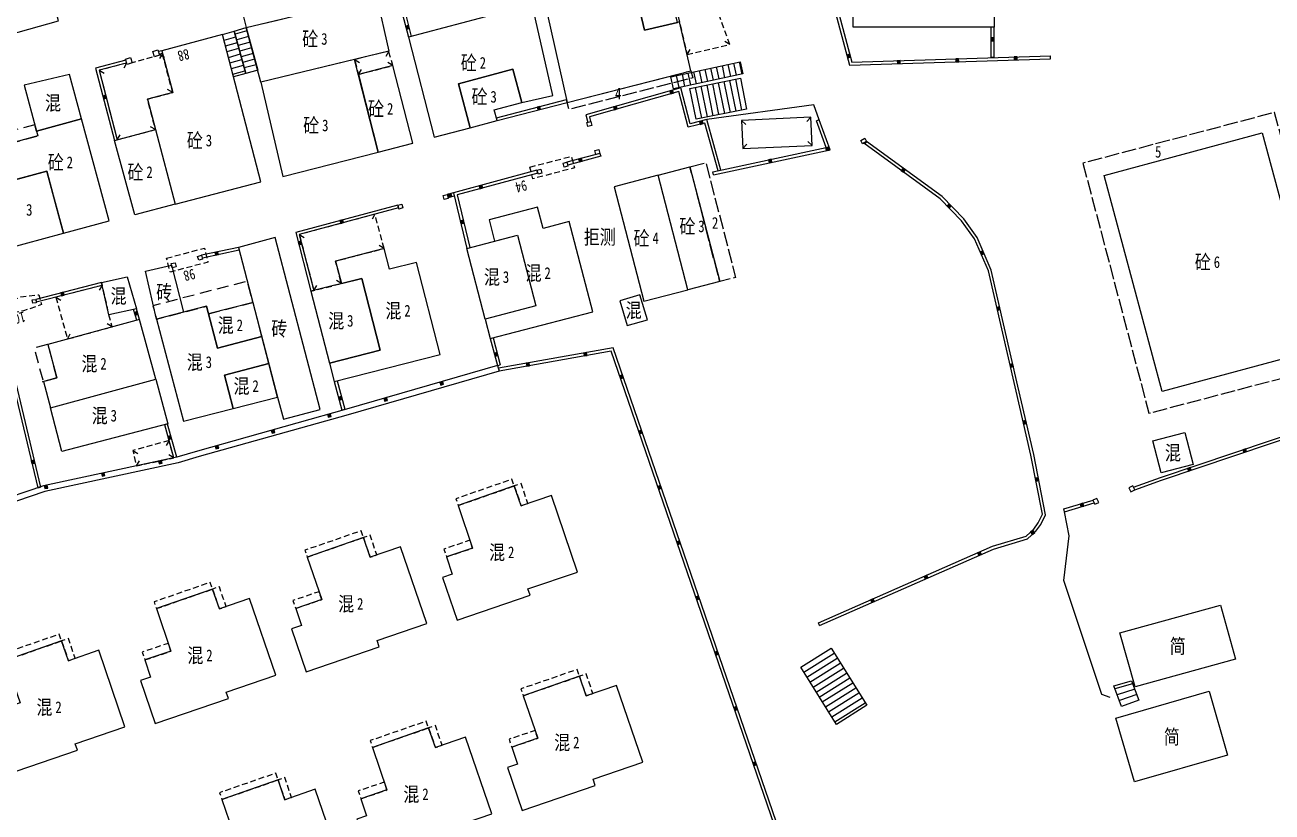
# Model space of a CAD drawing. Extents: x 395778 to 396698, y 996972 to 998012.
# Drawn here: x 396416.3 to 396523, y 997479.4 to 997546.7 of the extents above; entities that cross this region are included whole.
import ezdxf
from ezdxf.enums import TextEntityAlignment as Align

# ---------------------------------------------------------------- set-up
doc = ezdxf.new("R2010")
doc.units = 0
doc.header["$LTSCALE"] = 0.5
for name, pattern in [('X32', [1.5, 1, -0.5]), ('X39', [3, 2.5, -0.5]), ('X5', [3, 2, -1])]:
    doc.linetypes.add(name, pattern=pattern)
doc.layers.get('0').update_dxf_attribs({"linetype": 'CONTINUOUS'})
doc.layers.add('ASSIST', color=7, linetype='CONTINUOUS', plot=False)
doc.layers.add('JMD', color=6, linetype='CONTINUOUS')
doc.layers.add('门牌号', color=2, linetype='CONTINUOUS')
doc.styles.add('正等线体', font='simhei.ttf')
doc.styles.add('细等线体', font='', dxfattribs={"width": 0.8})
doc.styles.get('细等线体').set_extended_font_data('SimSun')
doc.linetypes.add('445', pattern='A,8,-0.5,[147,AAA.SHX,S=1,R=0,X=0,Y=0],-1.5', length=10)

# ---------------------------------------------------------------- blocks, each defined once
blk = doc.blocks.new('*U0')
at = {"linetype": 'Continuous'}
for points in [[(0, 0), (0.5, 0.5), (-0.5, 0.5)], [(0, 0), (-0.5, 0.5), (-0.5, -0.5)], [(0, 0), (-0.5, -0.5), (0.5, -0.5)], [(0, 0), (0.5, -0.5), (0.5, 0.5)]]:
    blk.add_solid(points, dxfattribs=at)
blk = doc.blocks.new('gc002')
blk.add_lwpolyline([(-0.5, -0.5), (0.5, -0.5), (0.5, 0.5), (-0.5, 0.5), (-0.5, -0.5)])
at = {"linetype": 'Continuous'}
blk.add_blockref('*U0', (0, 0), dxfattribs=at)

msp = doc.modelspace()

# ---------------------------------------------------------------- linework, layer by layer
at = {"layer": 'ASSIST', "linetype": 'Continuous', "flags": 128}
for points in [[(396434.13, 997542.22), (396433.19, 997545.84), (396434.19, 997546.14), (396435.17, 997542.51)], [(396435.2, 997546.44), (396436.2, 997542.79), (396435.17, 997542.51), (396434.19, 997546.14)], [(396477.69, 997542.48), (396471.77, 997541.2), (396471.54, 997542.24), (396477.46, 997543.52)], [(396478.01, 997539.47), (396473.69, 997538.6), (396473.16, 997541.23), (396477.48, 997542.11)], [(396485.69, 997486.85), (396482.64, 997491.73), (396485.24, 997493.36), (396488.29, 997488.48)], [(396510.94, 997490.58), (396511.56, 997488.93), (396510.09, 997488.38), (396509.42, 997490.16)]]:
    msp.add_lwpolyline(points, close=True, dxfattribs=at)
at = {"layer": 'JMD', "linetype": 'Continuous'}
for p, q in [((396433.19, 997545.84), (396434.19, 997546.14)), ((396433.32, 997545.36), (396434.32, 997545.65)), ((396435.27, 997546.16), (396434.27, 997545.87)), ((396435.41, 997545.68), (396434.4, 997545.39)), ((396433.44, 997544.87), (396434.45, 997545.17)), ((396433.57, 997544.39), (396434.58, 997544.68)), ((396435.54, 997545.2), (396434.52, 997544.91)), ((396435.67, 997544.72), (396434.65, 997544.43)), ((396472.92, 997544.14), (396473.18, 997544.57)), ((396476.58, 997545.01), (396476.14, 997545.25)), ((396427.78, 997544.16), (396428.21, 997543.92)), ((396428.04, 997544.23), (396427.79, 997543.8)), ((396433.69, 997543.9), (396434.71, 997544.2)), ((396433.82, 997543.42), (396434.84, 997543.71)), ((396435.8, 997544.24), (396434.78, 997543.95)), ((396435.93, 997543.75), (396434.91, 997543.47)), ((396444.48, 997543.71), (396444.91, 997543.46)), ((396447.4, 997544.42), (396447.15, 997543.98)), ((396477.63, 997542.47), (396477.41, 997543.51)), ((396499.18, 997543.88), (396498.93, 997543.88)), ((396504.01, 997543.78), (396504, 997544.03)), ((396422.63, 997542.79), (396423.06, 997542.54)), ((396424.98, 997543.41), (396424.74, 997542.97)), ((396433.95, 997542.94), (396434.97, 997543.22)), ((396434.07, 997542.45), (396435.1, 997542.74)), ((396436.07, 997543.27), (396435.04, 997542.99)), ((396436.2, 997542.79), (396435.17, 997542.51)), ((396444.81, 997542.44), (396445.06, 997542.87)), ((396447.76, 997543.2), (396447.32, 997543.45)), ((396472.74, 997541.41), (396472.52, 997542.45)), ((396473.23, 997541.52), (396473.01, 997542.55)), ((396473.72, 997541.63), (396473.5, 997542.66)), ((396474.21, 997541.73), (396473.99, 997542.77)), ((396474.7, 997541.84), (396474.47, 997542.87)), ((396475.19, 997541.94), (396474.96, 997542.98)), ((396475.67, 997542.05), (396475.45, 997543.08)), ((396476.16, 997542.15), (396475.94, 997543.19)), ((396476.65, 997542.26), (396476.43, 997543.29)), ((396477.14, 997542.37), (396476.92, 997543.4)), ((396471.77, 997541.2), (396471.54, 997542.24)), ((396472.25, 997541.31), (396472.03, 997542.34)), ((396474.67, 997538.8), (396474.14, 997541.43)), ((396475.16, 997538.9), (396474.63, 997541.53)), ((396475.65, 997539), (396475.12, 997541.63)), ((396476.14, 997539.1), (396475.61, 997541.73)), ((396476.63, 997539.19), (396476.1, 997541.83)), ((396477.12, 997539.29), (396476.59, 997541.93)), ((396477.61, 997539.39), (396477.08, 997542.03)), ((396428.92, 997540.89), (396428.49, 997541.14)), ((396462.67, 997540.05), (396462.61, 997540.29)), ((396473.69, 997538.6), (396473.16, 997541.23)), ((396474.18, 997538.7), (396473.65, 997541.33)), ((396456.68, 997538.49), (396456.61, 997538.73)), ((396477.57, 997538.51), (396477.94, 997538.17)), ((396483.51, 997538.77), (396483.17, 997538.4)), ((396484.23, 997538.55), (396483.99, 997538.46)), ((396424.17, 997536.85), (396424.42, 997537.28)), ((396427.45, 997537.72), (396427.02, 997537.97)), ((396477.68, 997536.1), (396478.02, 997536.47)), ((396483.62, 997536.36), (396483.25, 997536.7)), ((396488.28, 997536.69), (396488.13, 997536.49)), ((396462.64, 997534.93), (396462.71, 997534.69)), ((396465.47, 997535.69), (396465.53, 997535.45)), ((396460.08, 997534.24), (396460.15, 997534)), ((396475.17, 997533.86), (396475.11, 997534.11)), ((396448.18, 997531.26), (396448.24, 997531.02)), ((396446.22, 997530.48), (396445.97, 997530.05)), ((396439.75, 997528.74), (396440.18, 997528.49)), ((396434.56, 997527.65), (396434.61, 997527.41)), ((396447.01, 997527.55), (396446.58, 997527.8)), ((396422.9, 997524.4), (396422.64, 997523.98)), ((396422.84, 997524.65), (396422.9, 997524.4)), ((396441, 997523.96), (396441.25, 997524.39)), ((396443.35, 997524.55), (396442.92, 997524.81)), ((396417.2, 997523.2), (396417.26, 997522.96)), ((396418.93, 997523.39), (396419.36, 997523.13)), ((396440.75, 997523.9), (396441, 997523.96)), ((396425.82, 997522.4), (396425.57, 997522.33)), ((396423.75, 997520.86), (396423.31, 997521.11)), ((396419.92, 997519.81), (396420.16, 997520.24)), ((396456.7, 997517.54), (396456.94, 997517.6)), ((396456.7, 997517.54), (396456.84, 997517.06)), ((396456.8, 997517.31), (396456.84, 997517.06)), ((396443.4, 997513.73), (396443.64, 997513.8)), ((396428.48, 997512.54), (396428.24, 997512.48)), ((396428.61, 997511.13), (396428.36, 997510.69)), ((396425.52, 997510.28), (396425.95, 997510.02)), ((396425.81, 997508.96), (396426.08, 997509.38)), ((396429.01, 997509.64), (396428.59, 997509.9)), ((396429.26, 997509.71), (396429.01, 997509.64)), ((396417.37, 997507.08), (396417.62, 997507.13)), ((396511.21, 997506.91), (396511.12, 997507.14)), ((396505.21, 997505.04), (396505.14, 997505.28)), ((396484.25, 997495.31), (396484.15, 997495.54)), ((396482.64, 997491.73), (396485.24, 997493.36)), ((396482.9, 997491.31), (396485.5, 997492.94)), ((396483.17, 997490.89), (396485.77, 997492.51)), ((396483.43, 997490.46), (396486.03, 997492.09)), ((396483.7, 997490.04), (396486.3, 997491.67)), ((396483.96, 997489.61), (396486.56, 997491.24)), ((396484.23, 997489.19), (396486.83, 997490.82)), ((396484.49, 997488.77), (396487.09, 997490.39)), ((396511.03, 997490.33), (396509.52, 997489.89)), ((396484.76, 997488.34), (396487.36, 997489.97)), ((396485.02, 997487.92), (396487.62, 997489.55)), ((396485.29, 997487.49), (396487.89, 997489.12)), ((396511.21, 997489.87), (396509.71, 997489.38)), ((396511.39, 997489.4), (396509.9, 997488.88)), ((396485.55, 997487.07), (396488.15, 997488.7)), ((396511.56, 997488.93), (396510.09, 997488.38))]:
    msp.add_line(p, q, dxfattribs=at)
at = {"layer": 'JMD', "linetype": 'Continuous', "flags": 128}
for points in [[(396499.19, 997546.48), (396487.14, 997546.47), (396487.13, 997559.52), (396499.18, 997559.53)], [(396473.25, 997542.75), (396472.26, 997546.93), (396472.09, 997546.89), (396469.29, 997546.22), (396468.4, 997549.99), (396467.11, 997555.44), (396459.61, 997553.67), (396462.67, 997540.05)], [(396469.29, 997546.22), (396472.09, 997546.89), (396471.2, 997550.65), (396468.4, 997549.99)], [(396453.37, 997541.64), (396458.02, 997542.88), (396458.78, 997540.03), (396461.44, 997540.63), (396459.68, 997548.43), (396449.09, 997545.62), (396451.3, 997537.06), (396454.37, 997537.88)], [(396427.45, 997537.72), (396429.12, 997531.33), (396436.47, 997533.25), (396433.19, 997545.84), (396427.98, 997544.47), (396428.92, 997540.89), (396426.76, 997540.32)], [(396427.21, 997544.4), (396427.65, 997544.54), (396427.79, 997544.1), (396427.35, 997543.95)], [(396424.87, 997543.73), (396425.32, 997543.88), (396425.46, 997543.43), (396425.02, 997543.29)], [(396477.68, 997536.1), (396483.62, 997536.36), (396483.51, 997538.77), (396477.57, 997538.51)], [(396427.45, 997537.72), (396429.12, 997531.33), (396425.68, 997530.43), (396423.93, 997536.79)], [(396527.1, 997518.98), (396513.57, 997515.33), (396508.59, 997533.8), (396522.12, 997537.44)], [(396465.04, 997535.93), (396465.38, 997536.02), (396465.47, 997535.69), (396465.13, 997535.6)], [(396452.05, 997532.08), (396452.39, 997532.17), (396452.48, 997531.83), (396452.14, 997531.74)], [(396448.18, 997531.26), (396448.51, 997531.35), (396448.61, 997531.02), (396448.27, 997530.92)], [(396455.66, 997521.52), (396456.09, 997519.86), (396464.85, 997522.14), (396462.84, 997529.85), (396460.61, 997529.27), (396460.14, 997531.08), (396455.99, 997529.99), (396456.46, 997528.18), (396458.42, 997528.69), (396459.99, 997522.65)], [(396455.66, 997521.52), (396454.09, 997527.56), (396458.42, 997528.69), (396459.99, 997522.65)], [(396438.39, 997512.95), (396441.53, 997513.77), (396437.69, 997528.48), (396434.56, 997527.65), (396437.88, 997514.85)], [(396427.53, 997521.5), (396426.59, 997525.61), (396428.81, 997526.12), (396429.85, 997522.1)], [(396431.82, 997522.61), (396427.53, 997521.5), (396429.85, 997512.78), (396434.08, 997513.87), (396433.34, 997516.72), (396437.15, 997517.71), (396436.55, 997520.03), (396432.74, 997519.04)], [(396431.99, 997521.97), (396432.74, 997519.04), (396436.55, 997520.03), (396435.79, 997522.93)], [(396433.34, 997516.72), (396434.08, 997513.87), (396437.88, 997514.85), (396437.15, 997517.71)], [(396451.99, 997499.42), (396453.24, 997495.76), (396459.49, 997497.89), (396459.31, 997498.43), (396463.56, 997499.88), (396461.31, 997506.44), (396458.72, 997505.55), (396458.14, 997507.24), (396453.34, 997505.57), (396454.58, 997501.93), (396452.35, 997501.18), (396452.84, 997499.71)], [(396439.08, 997495.01), (396440.33, 997491.35), (396446.58, 997493.48), (396446.4, 997494.02), (396450.65, 997495.47), (396448.4, 997502.03), (396445.81, 997501.14), (396445.23, 997502.83), (396440.43, 997501.16), (396441.67, 997497.52), (396439.44, 997496.77), (396439.93, 997495.3)], [(396426.18, 997490.6), (396427.43, 997486.94), (396433.68, 997489.07), (396433.5, 997489.61), (396437.75, 997491.06), (396435.5, 997497.62), (396432.91, 997496.73), (396432.33, 997498.42), (396427.53, 997496.75), (396428.77, 997493.11), (396426.54, 997492.36), (396427.03, 997490.89)], [(396413.27, 997486.17), (396414.52, 997482.51), (396420.77, 997484.64), (396420.59, 997485.18), (396424.84, 997486.63), (396422.59, 997493.19), (396420, 997492.3), (396419.42, 997493.99), (396414.62, 997492.32), (396415.86, 997488.68), (396413.63, 997487.93), (396414.12, 997486.46)], [(396457.56, 997483.15), (396458.81, 997479.49), (396465.06, 997481.62), (396464.88, 997482.16), (396469.13, 997483.61), (396466.88, 997490.17), (396464.29, 997489.28), (396463.71, 997490.97), (396458.91, 997489.3), (396460.15, 997485.66), (396457.92, 997484.91), (396458.41, 997483.44)], [(396444.66, 997478.73), (396445.91, 997475.07), (396452.16, 997477.2), (396451.98, 997477.74), (396456.23, 997479.19), (396453.98, 997485.75), (396451.39, 997484.86), (396450.81, 997486.55), (396446.01, 997484.88), (396447.25, 997481.24), (396445.02, 997480.49), (396445.51, 997479.02)], [(396431.78, 997474.28), (396433.03, 997470.62), (396439.28, 997472.75), (396439.1, 997473.29), (396443.35, 997474.74), (396441.1, 997481.3), (396438.51, 997480.41), (396437.93, 997482.1), (396433.13, 997480.43), (396434.37, 997476.79), (396432.14, 997476.04), (396432.63, 997474.57)]]:
    msp.add_lwpolyline(points, close=True, dxfattribs=at)
at = {"layer": 'JMD', "color": 7, "linetype": 'Continuous', "flags": 128}
for points, elevation in [([(396482.74, 997558.47), (396486.82, 997543.23), (396504.01, 997543.78)], 8.86), ([(396448.56, 997547.68), (396449.09, 997545.62)], 13.07), ([(396475.17, 997533.86), (396485.15, 997535.99), (396484.23, 997538.55)], -986.52), ([(396465.47, 997535.69), (396462.64, 997534.93)], 13.29), ([(396434.56, 997527.65), (396431.39, 997526.97)], 13.34), ([(396414.93, 997522.64), (396413.71, 997522.35), (396417.37, 997507.08)], 13.27), ([(396505.21, 997505.04), (396507.75, 997505.79)], -986.55)]:
    msp.add_lwpolyline(points, dxfattribs=dict(at, elevation=elevation))
at = {"layer": 'JMD', "linetype": 'Continuous', "flags": 128}
for points, elevation in [([(396482.98, 997558.54), (396487.01, 997543.49), (396504, 997544.03)], 8.86), ([(396448.8, 997547.74), (396449.33, 997545.68)], 13.07), ([(396475.11, 997534.11), (396484.82, 997536.18), (396483.99, 997538.46)], -986.52), ([(396465.53, 997535.45), (396462.71, 997534.69)], 13.29), ([(396434.62, 997527.41), (396431.46, 997526.73)], 13.34), ([(396414.99, 997522.4), (396414.02, 997522.17), (396417.62, 997507.13)], 13.27), ([(396505.14, 997505.28), (396507.66, 997506.03)], -986.55)]:
    msp.add_lwpolyline(points, dxfattribs=dict(at, elevation=elevation))
for points, elevation in [([(396413.85, 997556.13), (396408.66, 997554.65), (396409.48, 997551.66), (396406.19, 997550.76), (396408.06, 997543.91), (396419.16, 997547.03), (396416.43, 997556.84)], -84.15), ([(396446.35, 997549.13), (396447.4, 997544.42), (396436.47, 997541.78), (396435.2, 997546.44)], 13.26), ([(396438.35, 997533.71), (396446.49, 997535.8), (396444.48, 997543.71), (396436.47, 997541.78)], 13.26), ([(396417.27, 997537.59), (396421.13, 997538.63), (396420.1, 997542.44), (396416.21, 997541.51)], 13.36), ([(396446.06, 997537.47), (396446.49, 997535.8), (396449.46, 997536.57), (396447.76, 997543.2), (396444.81, 997542.44)], 13.26), ([(396454.37, 997537.88), (396456.68, 997538.49), (396456.43, 997539.4), (396458.78, 997540.03), (396458.02, 997542.88), (396453.37, 997541.64)], 13.13), ([(396418.7, 997532.1), (396419.57, 997528.86), (396423.48, 997529.92), (396421.13, 997538.63), (396417.27, 997537.59), (396417.38, 997537.18), (396412.6, 997535.88), (396413.4, 997532.89), (396418.14, 997534.17)], 13.36), ([(396464.35, 997538.32), (396464.69, 997538.41), (396464.78, 997538.07), (396464.44, 997537.98)], 13.23), ([(396488.14, 997536.98), (396488.28, 997536.69), (396487.92, 997536.51), (396487.78, 997536.79)], 9.3), ([(396462.31, 997534.84), (396462.64, 997534.93), (396462.73, 997534.6), (396462.4, 997534.51)], 13.29), ([(396414.53, 997527.5), (396419.57, 997528.86), (396418.14, 997534.17), (396412.75, 997532.71), (396413.35, 997530.52), (396413.69, 997530.61)], 13.36), ([(396460.08, 997534.24), (396460.42, 997534.33), (396460.51, 997534), (396460.17, 997533.91)], 13.35), ([(396475.71, 997524.73), (396472.99, 997524.03), (396470.45, 997533.82), (396473.17, 997534.53)], -976.88), ([(396466.68, 997532.83), (396469.22, 997523.05), (396472.99, 997524.03), (396470.45, 997533.82)], -976.88), ([(396442.33, 997517.75), (396442.74, 997516.17), (396451.79, 997518.49), (396449.77, 997526.36), (396447.47, 997525.77), (396447.01, 997527.55), (396442.86, 997526.48), (396443.35, 997524.55), (396445.1, 997524.99), (396446.67, 997518.86)], -976.94), ([(396431.05, 997526.88), (396431.39, 997526.97), (396431.48, 997526.63), (396431.15, 997526.54)], 13.34), ([(396428.78, 997526.26), (396429.14, 997526.33), (396429.22, 997525.97), (396428.87, 997525.9), (396428.81, 997526.12)], 13.34), ([(396423.47, 997521.87), (396422.84, 997524.65), (396425.03, 997525.14), (396425.82, 997522.4)], 13.44), ([(396445.1, 997524.99), (396440.75, 997523.9), (396442.33, 997517.75), (396446.67, 997518.86)], -976.94), ([(396416.91, 997523.17), (396417.2, 997523.2), (396417.24, 997522.91), (396416.95, 997522.88)], 13.34), ([(396468.88, 997523.6), (396467.16, 997523.07), (396467.8, 997520.97), (396469.53, 997521.46)], 13.58), ([(396417.87, 997516.18), (396418.46, 997513.92), (396427.47, 997516.37), (396426.08, 997521.49), (396418.25, 997519.35), (396419.02, 997516.5), (396417.77, 997516.16)], -79.8), ([(396418.46, 997513.92), (396427.47, 997516.37), (396428.5, 997512.55), (396419.43, 997510.19)], -79.8), ([(396516.21, 997509.07), (396513.48, 997508.36), (396512.76, 997511.1), (396515.49, 997511.81)], 10.57), ([(396510.71, 997507.09), (396510.87, 997506.75), (396511.21, 997506.91), (396511.05, 997507.24)], 10.6), ([(396507.64, 997506.02), (396507.8, 997505.68), (396508.14, 997505.84), (396507.98, 997506.18)], 10.68), ([(396509.95, 997494.68), (396518.54, 997497.06), (396519.82, 997492.44), (396511.26, 997490.07)], 11.47), ([(396509.61, 997487.39), (396517.59, 997489.68), (396519.16, 997484.22), (396511.18, 997481.93)], 12.66)]:
    msp.add_lwpolyline(points, close=True, dxfattribs=dict(at, elevation=elevation))
at = {"layer": 'JMD', "linetype": 'X32', "flags": 128}
for points, elevation in [([(396472.92, 997544.14), (396476.58, 997545.01), (396473.74, 997552.81), (396471.12, 997551.97)], 9.65), ([(396444.81, 997542.44), (396447.76, 997543.2), (396447.4, 997544.42), (396444.48, 997543.71)], 13.26), ([(396459.47, 997534.51), (396463.03, 997535.44), (396463.29, 997534.45), (396459.72, 997533.51)], -982.75), ([(396447.01, 997527.55), (396446.22, 997530.48), (396439.75, 997528.74), (396441, 997523.96), (396443.35, 997524.55), (396442.86, 997526.48)], -976.94), ([(396428.39, 997526.72), (396431.63, 997527.58), (396431.94, 997526.38), (396428.7, 997525.53)], -982.89), ([(396418.93, 997523.39), (396419.92, 997519.81), (396423.75, 997520.86), (396423.47, 997521.87), (396422.9, 997524.4)], 13.3), ([(396414.51, 997522.84), (396415.92, 997523.41), (396417.47, 997523.6), (396417.69, 997522.75), (396416.16, 997522.21), (396414.73, 997521.99)], 15.22)]:
    msp.add_lwpolyline(points, close=True, dxfattribs=dict(at, elevation=elevation))
at = {"layer": 'JMD', "linetype": 'X39', "flags": 128}
for points in [[(396435.2, 997546.44), (396446.35, 997549.13), (396446.1, 997550.18), (396434.94, 997547.49)], [(396462.67, 997540.05), (396473.25, 997542.75), (396473.4, 997542.14), (396462.83, 997539.45)], [(396506.78, 997534.85), (396512.43, 997513.46), (396528.84, 997517.8), (396523.18, 997539.19)], [(396473.17, 997534.53), (396474.53, 997534.88), (396477.07, 997525.08), (396475.71, 997524.73)]]:
    msp.add_lwpolyline(points, close=True, dxfattribs=at)
at = {"layer": 'JMD', "linetype": 'Continuous'}
for points in [[(396434.13, 997542.22), (396433.19, 997545.84)], [(396435.17, 997542.51), (396434.19, 997546.14)], [(396435.2, 997546.44), (396436.02, 997543.43)], [(396435.2, 997546.44), (396436.2, 997542.79)], [(396471.54, 997542.24), (396477.46, 997543.52)], [(396477.69, 997542.48), (396471.77, 997541.2)], [(396473.16, 997541.23), (396477.48, 997542.11)], [(396478.01, 997539.47), (396473.69, 997538.6)], [(396485.24, 997493.36), (396488.29, 997488.48)], [(396485.69, 997486.85), (396482.64, 997491.73)], [(396510.09, 997488.38), (396509.42, 997490.16)], [(396510.94, 997490.58), (396511.56, 997488.93)]]:
    msp.add_lwpolyline(points, dxfattribs=at)
at = {"layer": 'JMD', "linetype": 'Continuous', "flags": 128}
for points in [[(396498.93, 997543.87), (396498.94, 997546.48)], [(396428.04, 997544.23), (396427.78, 997544.16)], [(396424.98, 997543.41), (396422.63, 997542.79), (396424.17, 997536.85)], [(396456.61, 997538.73), (396462.61, 997540.29)], [(396475.57, 997534.2), (396474.45, 997538.27), (396473, 997537.92), (396472.22, 997540.98), (396464.56, 997538.8), (396464.67, 997538.4)], [(396484.15, 997495.54), (396499.05, 997502.08), (396501.93, 997502.94), (396502.57, 997503.54), (396502.96, 997504.08), (396503.32, 997504.82), (396502.34, 997509.87), (396500.98, 997515.71), (396498.7, 997525.63), (396497.51, 997528.37), (396496.39, 997529.92), (396494.56, 997531.81), (396488.03, 997536.57)], [(396460.15, 997534), (396453.24, 997532.13), (396454.33, 997527.63)], [(396453.01, 997532.02), (396452.47, 997531.88)], [(396448.24, 997531.02), (396439.75, 997528.74), (396441, 997523.96)], [(396422.9, 997524.4), (396417.23, 997522.95)], [(396425.84, 997521.42), (396425.57, 997522.34)], [(396456.33, 997519.92), (396456.94, 997517.6)], [(396410.12, 997471.96), (396410.81, 997471.31), (396421.4, 997440.09), (396455.33, 997451.46), (396455.87, 997449.85), (396477.56, 997457.24), (396478.51, 997454.45), (396487.49, 997457.58), (396466.43, 997518.77), (396456.84, 997517.06)], [(396456.84, 997517.06), (396443.92, 997513.33), (396431.19, 997509.75), (396429.38, 997509.22), (396417.99, 997506.76), (396404.92, 997502.33)], [(396442.98, 997516.23), (396443.64, 997513.8)], [(396511.1, 997507.13), (396513.41, 997507.97), (396532.16, 997514.28)], [(396429.01, 997509.64), (396428.24, 997512.48)]]:
    msp.add_lwpolyline(points, dxfattribs=at)
at = {"layer": 'JMD', "color": 7, "linetype": 'Continuous', "flags": 128}
for points in [[(396499.18, 997543.88), (396499.19, 997546.48)], [(396424.9, 997543.65), (396422.33, 997542.97), (396423.93, 997536.79)], [(396427.98, 997544.47), (396427.7, 997544.4)], [(396475.81, 997534.25), (396474.62, 997538.57), (396473.18, 997538.22), (396472.4, 997541.29), (396464.25, 997538.97), (396464.43, 997538.34)], [(396456.68, 997538.49), (396462.67, 997540.05)], [(396484.25, 997495.31), (396499.14, 997501.85), (396502.05, 997502.72), (396502.76, 997503.37), (396503.18, 997503.95), (396503.58, 997504.78), (396502.58, 997509.93), (396501.22, 997515.77), (396498.93, 997525.71), (396497.73, 997528.49), (396496.59, 997530.08), (396494.73, 997532), (396488.28, 997536.69)], [(396460.08, 997534.24), (396452.94, 997532.31), (396454.09, 997527.56)], [(396452.94, 997532.31), (396452.39, 997532.17)], [(396448.18, 997531.26), (396439.45, 997528.92), (396440.75, 997523.9)], [(396422.84, 997524.65), (396417.2, 997523.2)], [(396426.08, 997521.49), (396425.82, 997522.4)], [(396409.94, 997471.78), (396410.59, 997471.17), (396421.24, 997439.77), (396455.18, 997451.14), (396455.72, 997449.53), (396477.4, 997456.92), (396478.35, 997454.13), (396487.8, 997457.43), (396466.6, 997519.05), (396456.8, 997517.31)], [(396456.09, 997519.86), (396456.7, 997517.54)], [(396456.7, 997517.54), (396443.78, 997513.81), (396431.05, 997510.23), (396429.26, 997509.71), (396417.86, 997507.24), (396404.76, 997502.81)], [(396442.74, 997516.17), (396443.4, 997513.73)], [(396511.21, 997506.91), (396513.49, 997507.73), (396532.24, 997514.04)], [(396429.26, 997509.71), (396428.48, 997512.54)]]:
    msp.add_lwpolyline(points, dxfattribs=at)
at = {"layer": 'JMD', "linetype": 'X32', "flags": 128}
for points in [[(396424.17, 997536.85), (396427.45, 997537.72), (396426.76, 997540.32), (396428.92, 997540.89), (396428.04, 997544.23), (396427.78, 997544.16), (396427.79, 997544.1), (396427.35, 997543.95), (396425.46, 997543.43), (396425.02, 997543.29), (396424.98, 997543.41), (396422.63, 997542.79)], [(396428.61, 997511.13), (396425.52, 997510.28), (396425.81, 997508.96), (396429.01, 997509.64)], [(396453.34, 997505.57), (396458.14, 997507.24), (396457.94, 997507.81), (396453.14, 997506.15)], [(396458.14, 997507.24), (396458.72, 997505.55), (396459.3, 997505.75), (396458.72, 997507.44)], [(396440.43, 997501.16), (396445.23, 997502.83), (396445.03, 997503.4), (396440.23, 997501.74)], [(396445.23, 997502.83), (396445.81, 997501.14), (396446.39, 997501.34), (396445.81, 997503.03)], [(396452.35, 997501.18), (396454.58, 997501.93), (396454.35, 997502.6), (396452.12, 997501.85)], [(396427.53, 997496.75), (396432.33, 997498.42), (396432.13, 997498.99), (396427.33, 997497.33)], [(396432.33, 997498.42), (396432.91, 997496.73), (396433.49, 997496.93), (396432.91, 997498.62)], [(396439.44, 997496.77), (396441.67, 997497.52), (396441.44, 997498.2), (396439.21, 997497.44)], [(396414.62, 997492.32), (396419.42, 997493.99), (396419.22, 997494.56), (396414.42, 997492.9)], [(396419.42, 997493.99), (396420, 997492.3), (396420.58, 997492.5), (396420, 997494.19)], [(396426.54, 997492.36), (396428.77, 997493.11), (396428.54, 997493.78), (396426.31, 997493.03)], [(396458.91, 997489.3), (396463.71, 997490.97), (396463.51, 997491.54), (396458.71, 997489.88)], [(396463.71, 997490.97), (396464.29, 997489.28), (396464.87, 997489.48), (396464.29, 997491.17)], [(396446.01, 997484.88), (396450.81, 997486.55), (396450.61, 997487.12), (396445.81, 997485.46)], [(396450.81, 997486.55), (396451.39, 997484.86), (396451.97, 997485.06), (396451.39, 997486.75)], [(396457.92, 997484.91), (396460.15, 997485.66), (396459.92, 997486.33), (396457.69, 997485.58)], [(396433.13, 997480.43), (396437.93, 997482.1), (396437.73, 997482.67), (396432.93, 997481.01)], [(396437.93, 997482.1), (396438.51, 997480.41), (396439.09, 997480.61), (396438.51, 997482.3)], [(396445.02, 997480.49), (396447.25, 997481.24), (396447.02, 997481.91), (396444.79, 997481.16)]]:
    msp.add_lwpolyline(points, close=True, dxfattribs=at)
at = {"layer": 'JMD', "linetype": '445', "flags": 128}
for points in [[(396484.23, 997538.55), (396483.77, 997539.84), (396474.62, 997538.57)], [(396509.11, 997489.14), (396508.41, 997489.42), (396505.16, 997499.17), (396505.61, 997502.99), (396505.21, 997505.04)]]:
    msp.add_lwpolyline(points, dxfattribs=at)
at = {"layer": 'JMD', "linetype": 'X5', "flags": 128}
for points in [[(396417.12, 997538.14), (396411.29, 997536.57), (396411.55, 997535.6), (396412.6, 997535.88), (396417.38, 997537.18)], [(396431.99, 997521.97), (396435.78, 997522.93), (396435.31, 997524.75), (396427.23, 997522.66), (396427.53, 997521.5), (396431.82, 997522.61)]]:
    msp.add_lwpolyline(points, close=True, dxfattribs=at)
at = {"layer": 'JMD', "linetype": 'X5', "elevation": -79.8, "flags": 128}
msp.add_lwpolyline([(396419.02, 997516.5), (396418.25, 997519.35), (396417.06, 997519.03), (396417.83, 997516.2), (396417.77, 997516.18), (396417.78, 997516.16)], close=True, dxfattribs=at)

# ---------------------------------------------------------------- block references
at = {"layer": 'JMD', "linetype": 'Continuous', "xscale": 0.25, "yscale": 0.25}
for p, rotation in [((396449, 997546.47), 284.4531584874392), ((396499.06, 997545.44), 89.75039930950321), ((396486.74, 997544.01), 284.9812373454568), ((396491.03, 997543.49), 1.846321078739892), ((396496.03, 997543.65), 1.846321078739892), ((396501.03, 997543.81), 1.846321078739892), ((396423.1, 997540.5), 284.5573009239999), ((396471.6, 997540.93), 195.8606657064963), ((396460.24, 997539.55), 14.61270349498811), ((396466.79, 997539.57), 195.8606657064963), ((396474.14, 997538.32), 193.5781861382958), ((396484.92, 997536.07), 12.04514020444499), ((396463.8, 997535.11), 194.9570691306489), ((396480.03, 997535.03), 12.04514020444499), ((396491.42, 997534.25), 143.9377603909147), ((396455.29, 997532.82), 195.1415344191995), ((396452.64, 997532.1), 194.043735130023), ((396495.34, 997531.19), 134.1060098755746), ((396443.38, 997529.85), 195.000460894444), ((396453.67, 997529.81), 283.5897639411941), ((396439.81, 997528.02), 284.6036953769021), ((396432.68, 997527.12), 192.1453717105946), ((396498.16, 997527.18), 113.3772515252122), ((396419.49, 997523.66), 194.3943523483956), ((396425.8, 997522), 106.2360241742349), ((396499.56, 997522.42), 102.9529287663395), ((396456.58, 997518.5), 284.7496486790996), ((396464.23, 997518.51), 190.10732813459), ((396459.31, 997517.63), 190.10732813459), ((396500.68, 997517.55), 102.9529287663395), ((396451.93, 997516.03), 196.1022307600667), ((396467.32, 997516.58), 108.9899025553795), ((396443.26, 997514.74), 285.2434835615945), ((396447.13, 997514.65), 196.1022307600667), ((396442.32, 997513.27), 195.7293616086963), ((396501.81, 997512.68), 103.107041346293), ((396428.67, 997511.38), 105.3320594666359), ((396437.51, 997511.91), 195.7293616086963), ((396468.94, 997511.85), 108.9899025553795), ((396432.7, 997510.56), 195.7293616086963), ((396520.63, 997510.26), 18.59230427797696), ((396416.97, 997509.29), 283.4749165712323), ((396427.86, 997509.28), 192.2261628900445), ((396422.97, 997508.22), 192.2261628900445), ((396515.89, 997508.67), 18.59230427797696), ((396418.08, 997507.16), 192.2261628900445), ((396470.57, 997507.12), 108.9899025553795), ((396502.87, 997507.8), 101.0118881822931), ((396506.7, 997505.61), 16.59131534410147), ((396502.48, 997503.28), 42.89138770919688), ((396472.2, 997502.39), 108.9899025553795), ((396497.93, 997501.45), 23.70051960863671), ((396493.36, 997499.44), 23.70051960863671), ((396473.82, 997497.67), 108.9899025553795), ((396488.78, 997497.43), 23.70051960863671), ((396475.45, 997492.94), 108.9899025553795), ((396477.08, 997488.21), 108.9899025553795), ((396478.71, 997483.48), 108.9899025553795)]:
    msp.add_blockref('gc002', p, dxfattribs=dict(at, rotation=rotation))

# ---------------------------------------------------------------- texts
at = {"layer": 'JMD', "linetype": 'Continuous', "style": '细等线体', "width": 0.8}
for s, p in [('砼', (396441.37, 997545.48, 13.26)), ('砼', (396454.93, 997543.43)), ('砼', (396455.85, 997540.53, 13.13)), ('砼', (396447, 997539.5, 13.26)), ('砼', (396441.45, 997538.08, 13.26)), ('砼', (396431.5, 997536.79)), ('砼', (396419.6, 997534.92, 13.36)), ('砼', (396426.42, 997534.08)), ('砼', (396473.63, 997529.45, -976.88)), ('砼', (396469.71, 997528.43, -976.88)), ('砼', (396517.72, 997526.39)), ('混', (396456.91, 997525.11)), ('混', (396460.47, 997525.45)), ('混', (396443.59, 997521.37, -976.94)), ('混', (396448.48, 997522.23, -976.94)), ('混', (396434.14, 997520.99)), ('混', (396422.48, 997517.7, -79.8)), ('混', (396431.49, 997517.83)), ('混', (396435.49, 997515.79)), ('混', (396423.36, 997513.26, -79.8)), ('混', (396457.35, 997501.57)), ('混', (396444.44, 997497.16)), ('混', (396431.54, 997492.75)), ('混', (396418.63, 997488.32)), ('混', (396462.92, 997485.3)), ('混', (396450.02, 997480.88))]:
    msp.add_text(s, height=1.25, dxfattribs=at).set_placement(p, align=Align.MIDDLE_RIGHT)
at = {"layer": 'JMD', "linetype": 'Continuous', "style": '正等线体', "width": 0.8}
for s, p in [('3', (396441.62, 997545.48, 13.26)), ('2', (396455.18, 997543.43)), ('3', (396456.1, 997540.53, 13.13)), ('2', (396447.25, 997539.5, 13.26)), ('3', (396441.7, 997538.08, 13.26)), ('3', (396431.75, 997536.79)), ('2', (396419.85, 997534.92, 13.36)), ('2', (396426.67, 997534.08)), ('3', (396416.38, 997530.86, 13.36)), ('3', (396473.88, 997529.45, -976.88)), ('4', (396469.96, 997528.43, -976.88)), ('6', (396517.97, 997526.39)), ('3', (396457.16, 997525.11)), ('2', (396460.72, 997525.45)), ('2', (396448.73, 997522.23, -976.94)), ('2', (396434.39, 997520.99)), ('3', (396443.84, 997521.37, -976.94)), ('2', (396422.73, 997517.7, -79.8)), ('3', (396431.74, 997517.83)), ('2', (396435.74, 997515.79)), ('3', (396423.61, 997513.26, -79.8)), ('2', (396457.6, 997501.57)), ('2', (396444.69, 997497.16)), ('2', (396431.79, 997492.75)), ('2', (396418.88, 997488.32)), ('2', (396463.17, 997485.3)), ('2', (396450.27, 997480.88))]:
    msp.add_text(s, height=1, dxfattribs=at).set_placement(p, align=Align.MIDDLE_LEFT)
at = {"layer": 'JMD', "linetype": 'Continuous', "width": 0.8}
for s, height, style, p in [('混', 1.25, '细等线体', (396418.68, 997540.01, 13.36)), ('4', 1, '正等线体', (396467.03, 997540.81)), ('5', 1, '正等线体', (396513.22, 997535.82)), ('2', 1, '正等线体', (396475.32, 997529.74)), ('拒测', 1.25, '细等线体', (396465.45, 997528.56)), ('混', 1.25, '细等线体', (396424.29, 997523.5, 13.44)), ('砖', 1.25, '细等线体', (396428.19, 997523.82)), ('混', 1.25, '细等线体', (396468.35, 997522.28, 13.58)), ('砖', 1.25, '细等线体', (396438.04, 997520.71)), ('混', 1.25, '细等线体', (396514.48, 997510.09, 10.57)), ('简', 1.25, '细等线体', (396514.89, 997493.57, 11.47)), ('简', 1.25, '细等线体', (396514.39, 997485.81, 12.66))]:
    msp.add_text(s, height=height, dxfattribs=dict(at, style=style)).set_placement(p, align=Align.MIDDLE)
at = {"layer": '门牌号', "linetype": 'Continuous', "style": '细等线体', "width": 0.8}
for s, p in [('88', (396429.85, 997544.09)), ('94', (396458.73, 997532.86)), ('98', (396430.35, 997525.28)), ('100', (396415.59, 997521.56))]:
    msp.add_text(s, height=0.9, rotation=193.9596, dxfattribs=at).set_placement(p, align=Align.MIDDLE)

doc.saveas('drawing.dxf')
